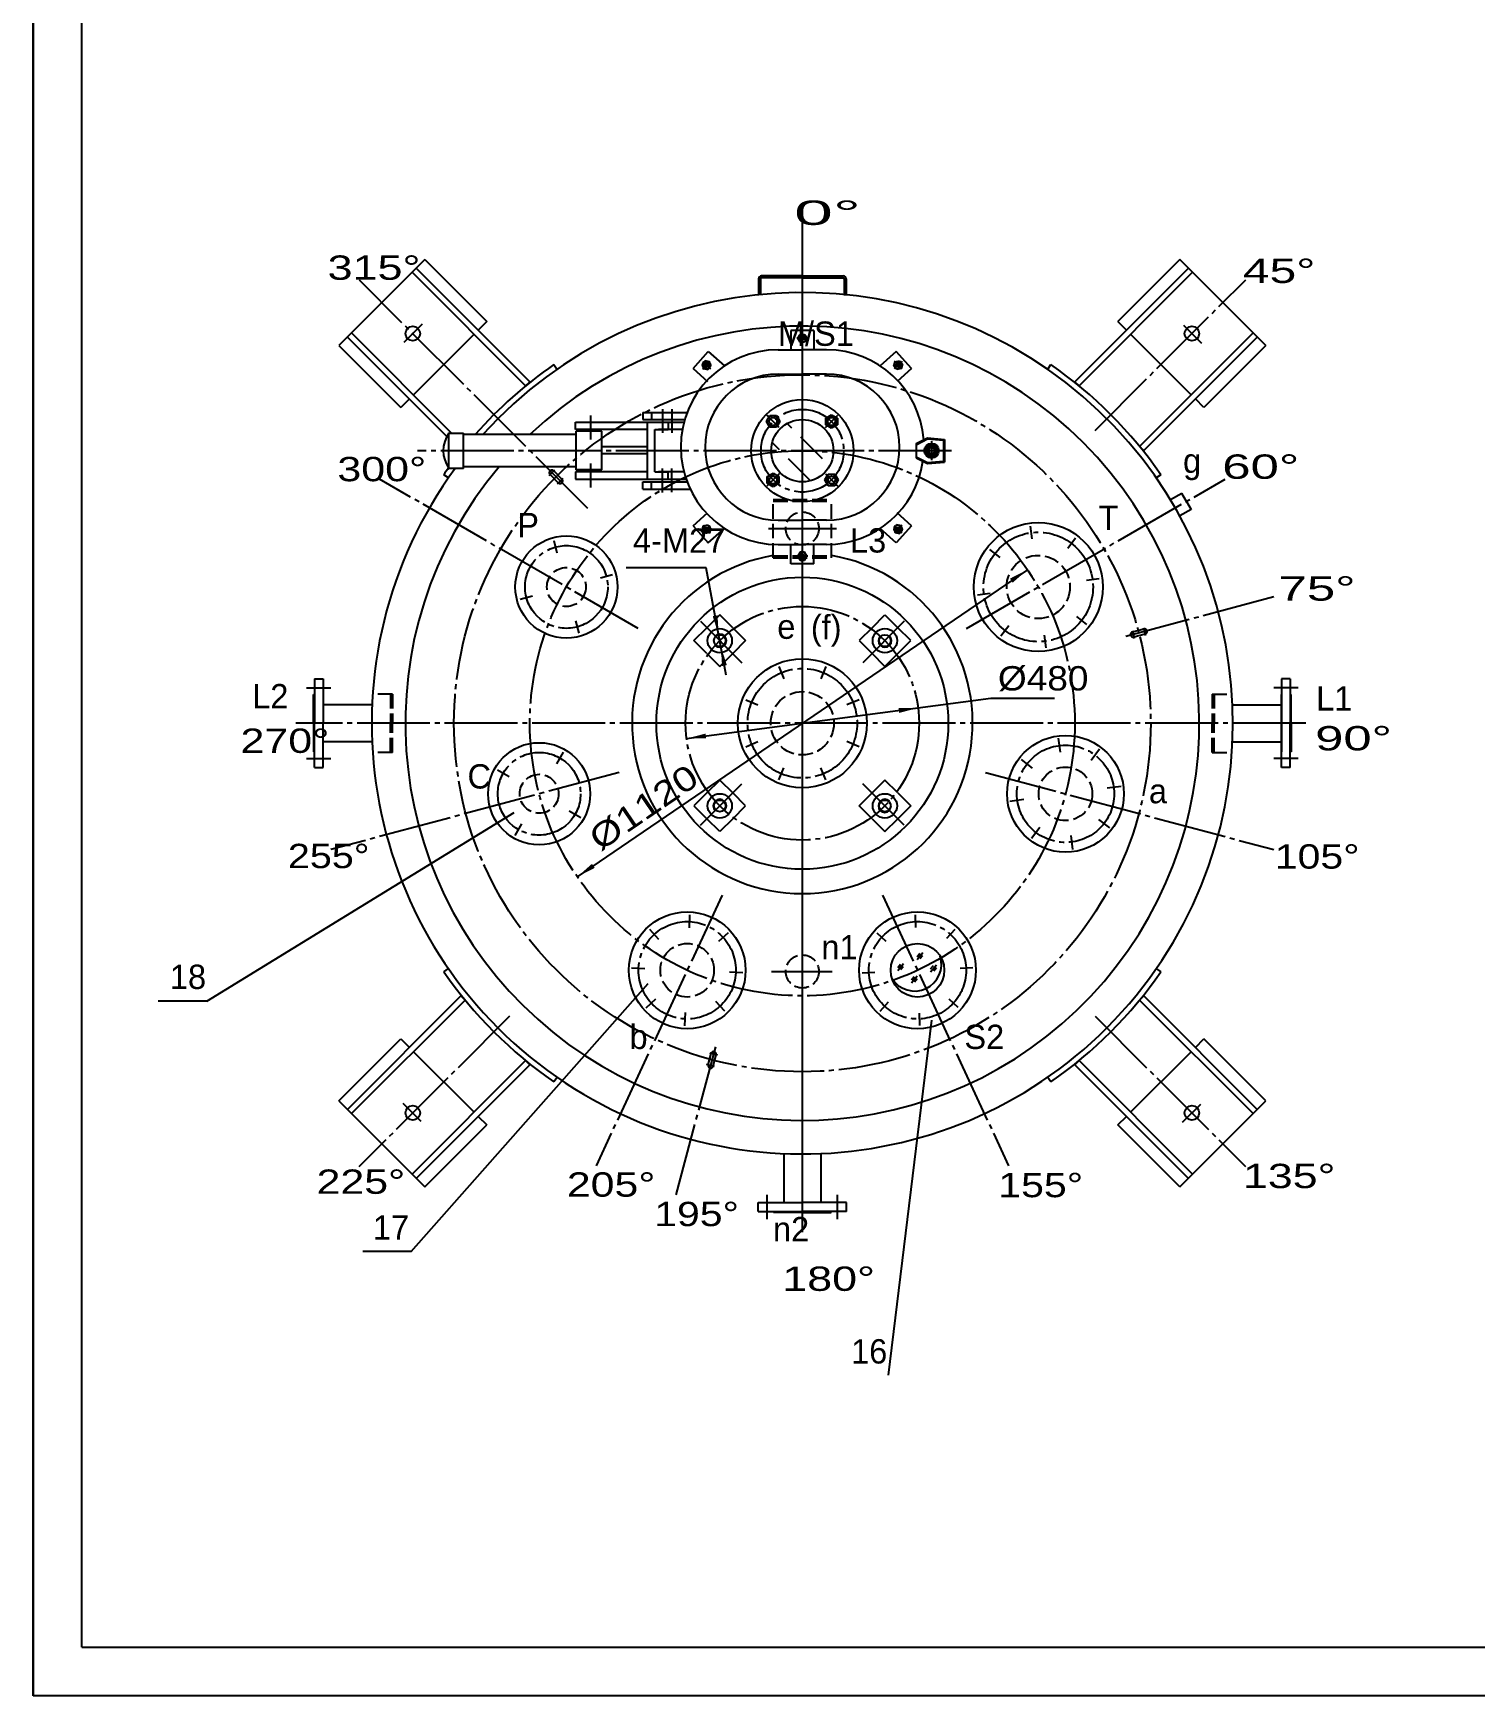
# Model space of a CAD drawing. Extents: x -21 to 598, y -220 to 621.
# Drawn here: x -21.2 to 275.1, y -220.2 to 121.4 of the extents above; entities that cross this region are included whole.
import ezdxf

# ---------------------------------------------------------------- set-up
doc = ezdxf.new("R2010")
doc.units = 0
doc.linetypes.add('DASHDOT', pattern=[18, 15, -1, 1, -1])
doc.linetypes.add('DASHED', pattern=[4, 3, -1])
doc.layers.get('0').update_dxf_attribs({"linetype": 'CONTINUOUS'})
for name, color, linetype in [('1', 7, 'CONTINUOUS'), ('2', 94, 'DASHDOT'), ('3', 2, 'DASHED'), ('4', 1, 'CONTINUOUS'), ('70', 8, 'CONTINUOUS'), ('85', 7, 'CONTINUOUS')]:
    doc.layers.add(name, color=color, linetype=linetype)
doc.styles.get("Standard").update_dxf_attribs({"font": 'isocp.shx', "width": 0.707, "bigfont": 'hztxt.shx'})
doc.styles.add('STYLE1', font='cadt_en.shx', dxfattribs={"width": 2.145643, "bigfont": 'cadt_hz.shx'})
doc.styles.add('STYLE10', font='cadt_en.shx', dxfattribs={"width": 1.24997, "bigfont": 'cadt_hz.shx'})
doc.styles.add('STYLE11', font='cadt_en.shx', dxfattribs={"width": 1.560826, "bigfont": 'cadt_hz.shx'})
doc.styles.add('STYLE12', font='cadt_en.shx', dxfattribs={"width": 1.213584, "bigfont": 'cadt_hz.shx'})
doc.styles.add('STYLE13', font='cadt_en.shx', dxfattribs={"width": 1.320397, "bigfont": 'cadt_hz.shx'})
doc.styles.add('STYLE19', font='cadt_en.shx', dxfattribs={"width": 1.259578, "bigfont": 'cadt_hz.shx'})
doc.styles.add('STYLE2', font='cadt_en.shx', dxfattribs={"width": 1.565508, "bigfont": 'cadt_hz.shx'})
doc.styles.add('STYLE27', font='cadt_en.shx', dxfattribs={"width": 1.474113, "bigfont": 'cadt_hz.shx'})
doc.styles.add('STYLE28', font='cadt_en.shx', dxfattribs={"width": 1.380195, "bigfont": 'cadt_hz.shx'})
doc.styles.add('STYLE29', font='cadt_en.shx', dxfattribs={"width": 1.316448, "bigfont": 'cadt_hz.shx'})
doc.styles.add('STYLE3', font='cadt_en.shx', dxfattribs={"width": 1.565508, "bigfont": 'cadt_hz.shx'})
doc.styles.add('STYLE30', font='cadt_en.shx', dxfattribs={"width": 1.37398, "bigfont": 'cadt_hz.shx'})
doc.styles.add('STYLE4', font='cadt_en.shx', dxfattribs={"width": 1.261579, "bigfont": 'cadt_hz.shx'})
doc.styles.add('STYLE5', font='cadt_en.shx', dxfattribs={"width": 1.261579, "bigfont": 'cadt_hz.shx'})
doc.styles.add('STYLE6', font='cadt_en.shx', dxfattribs={"width": 1.378259, "bigfont": 'cadt_hz.shx'})
doc.styles.add('STYLE7', font='cadt_en.shx', dxfattribs={"width": 1.316448, "bigfont": 'cadt_hz.shx'})
doc.styles.add('STYLE8', font='cadt_en.shx', dxfattribs={"width": 1.320397, "bigfont": 'cadt_hz.shx'})
doc.styles.add('STYLE9', font='cadt_en.shx', dxfattribs={"width": 1.137986, "bigfont": 'cadt_hz.shx'})
doc.dimstyles.get("Standard").update_dxf_attribs({"dimtxt": 3.5, "dimasz": 4, "dimexe": 2, "dimexo": 0, "dimgap": 1, "dimtad": 1, "dimtoh": 1, "dimdec": 4, "dimzin": 0, "dimtxsty": 'STANDARD', "dimcen": 0, "dimazin": 3, "dimtfac": 1, "dimtdec": 4, "dimtmove": 0, "dimatfit": 3, "dimtolj": 1, "dimtzin": 0})

# ---------------------------------------------------------------- blocks, each defined once
blk = doc.blocks.new('*D0')
for p, q in [((113.1, -23.5), (175.66, -15.23)), ((175.66, -15.23), (188.7, -15.23))]:
    blk.add_line(p, q)
for points in [[(160.69, -17.21), (156.79, -18.23), (156.66, -17.24)], [(113.1, -23.5), (117, -22.48), (117.13, -23.47)]]:
    blk.add_solid(points)
at = {"insert": (177.09, -13.81), "char_height": 5, "attachment_point": 7, "style": 'STYLE9'}
blk.add_mtext('%%c480', dxfattribs=at)
blk = doc.blocks.new('*D1')
blk.add_line((183.16, 11.2), (90.63, -51.91))
for points in [[(183.16, 11.2), (180.13, 8.53), (179.57, 9.36)], [(90.63, -51.91), (93.65, -49.24), (94.22, -50.07)]]:
    blk.add_solid(points)
at = {"insert": (95.41, -46.92), "char_height": 5, "attachment_point": 7, "rotation": 34.295, "style": 'STYLE10'}
blk.add_mtext('%%c1120', dxfattribs=at)
blk = doc.blocks.new('*D2')
for p, q in [((117.13, 11.57), (100.66, 11.57)), ((121.25, -10.46), (117.13, 11.57))]:
    blk.add_line(p, q)
for points in [[(119.7, -2.21), (118.48, 1.63), (119.46, 1.82)], [(120.14, -4.56), (121.37, -8.4), (120.39, -8.59)]]:
    blk.add_solid(points)
at = {"style": 'STYLE1'}
blk.add_text('4-M27', height=5, dxfattribs=at).set_placement((102.09, 14.66))
blk = doc.blocks.new('*U167')
at = {"layer": '2'}
blk.add_line((55.08, 57.97), (58.79, 61.68), dxfattribs=at)
at = {"layer": '70'}
for p, q in [((59.3, 74.91), (41.62, 57.24)), ((80.02, 48.96), (56.68, 72.3, 1)), ((80.87, 49.81), (57.53, 73.15)), ((59.3, 74.91), (72.03, 62.19)), ((72.03, 62.19), (70.26, 60.42)), ((63.82, 38.58), (43.39, 59)), ((64.81, 39.28), (44.24, 59.85, 6.28)), ((69.41, 59.57), (56.97, 47.13)), ((41.62, 57.24), (54.35, 44.51)), ((85.82, 53.34), (86.5, 52.36)), ((80.02, 48.96), (80.87, 49.81)), ((56.12, 46.28), (54.35, 44.51)), ((64.13, 30.07), (63.2, 30.71))]:
    blk.add_line(p, q, dxfattribs=at)
blk.add_circle((56.83, 59.71), 1.5, dxfattribs=at)
for start, end in [(124.7018, 138.574), (144.2043, 145.2982)]:
    blk.add_arc((136.78, -20.24), 89.5, start, end, dxfattribs=at)
blk = doc.blocks.new('*U168')
at = {"layer": '2'}
blk.add_line((58.57, -102.16), (54.86, -98.46), dxfattribs=at)
at = {"layer": '70'}
for p, q in [((63.2, -71.43), (64.18, -70.75, 6.28)), ((66.73, -76.38), (43.39, -99.72)), ((67.57, -77.23), (44.24, -100.56, 1)), ((67.57, -77.23), (66.73, -76.38)), ((41.62, -97.95), (54.35, -85.22)), ((54.35, -85.22), (56.12, -86.99)), ((56.97, -87.84), (69.41, -100.28)), ((80.02, -89.67), (56.68, -113.01)), ((80.87, -90.52), (57.53, -113.86)), ((80.02, -89.67), (80.87, -90.52)), ((86.47, -93.12), (85.82, -94.05)), ((41.62, -97.95), (59.3, -115.63)), ((70.26, -101.13), (72.03, -102.9)), ((59.3, -115.63), (72.03, -102.9))]:
    blk.add_line(p, q, dxfattribs=at)
blk.add_circle((56.83, -100.42), 1.5, dxfattribs=at)
blk.add_arc((136.78, -20.47), 89.5, 214.7018, 235.2982, dxfattribs=at)
blk = doc.blocks.new('*U169')
at = {"layer": '2'}
blk.add_line((218.7, -98.68), (214.99, -102.39), dxfattribs=at)
at = {"layer": '70'}
for p, q in [((209.66, -70.78), (210.59, -71.43)), ((206.21, -77.23), (207.06, -76.38)), ((206.21, -77.23), (229.55, -100.56)), ((207.06, -76.38), (230.4, -99.72)), ((217.67, -86.99), (219.44, -85.22)), ((232.16, -97.95), (219.44, -85.22)), ((204.37, -100.28), (216.82, -87.84)), ((193.77, -89.67), (192.92, -90.52)), ((192.92, -90.52), (216.25, -113.86)), ((193.77, -89.67), (217.1, -113.01, 1)), ((187.96, -94.05), (187.28, -93.07, 6.28)), ((214.49, -115.63), (232.16, -97.95)), ((201.76, -102.9), (203.53, -101.13)), ((214.49, -115.63), (201.76, -102.9))]:
    blk.add_line(p, q, dxfattribs=at)
blk.add_circle((216.96, -100.42), 1.5, dxfattribs=at)
blk.add_arc((137.01, -20.47), 89.5, 304.7018, 325.2982, dxfattribs=at)
blk = doc.blocks.new('*U170')
at = {"layer": '2'}
blk.add_line((215.22, 61.45), (218.93, 57.75), dxfattribs=at)
at = {"layer": '70'}
for p, q in [((192.92, 49.81), (216.25, 73.15)), ((193.77, 48.96), (217.1, 72.3)), ((214.49, 74.91), (201.76, 62.19)), ((232.16, 57.24), (214.49, 74.91)), ((203.53, 60.42), (201.76, 62.19)), ((216.82, 47.13), (204.37, 59.57)), ((206.21, 36.52), (229.55, 59.85, 1)), ((207.06, 35.67), (230.4, 59)), ((232.16, 57.24), (219.44, 44.51)), ((187.32, 52.41), (187.96, 53.34)), ((193.77, 48.96), (192.92, 49.81)), ((219.44, 44.51), (217.67, 46.28)), ((206.21, 36.52), (207.06, 35.67)), ((210.59, 30.71), (209.61, 30.04, 6.28))]:
    blk.add_line(p, q, dxfattribs=at)
blk.add_circle((216.96, 59.71), 1.5, dxfattribs=at)
blk.add_arc((137.01, -20.24), 89.5, 34.7018, 55.2982, dxfattribs=at)
blk = doc.blocks.new('*U171')
for p, q in [((134.76, 40.25), (133.78, 41.23)), ((141.05, 33.96), (136.56, 38.45, 1)), ((132.22, 35.8), (130.71, 37.31)), ((138.51, 29.51), (134.02, 34))]:
    blk.add_line(p, q)
at = {"layer": '2'}
for p, q in [((136.89, 85.06), (136.89, -118.28)), ((138, 58.75), (135.78, 58.75, 6.28)), ((136.04, 58.75), (137.74, 58.75)), ((136.89, 59.86), (136.89, 57.65)), ((136.89, 59.6), (136.89, 57.9)), ((116.37, 53.96), (118.03, 52.49)), ((116.47, 52.4), (117.94, 54.06, 6.28)), ((116.56, 53.79), (117.84, 52.67)), ((117.76, 53.87), (116.64, 52.59)), ((157.42, 53.96), (155.75, 52.49)), ((157.32, 52.4), (155.85, 54.06)), ((157.22, 53.79), (155.95, 52.67)), ((156.02, 53.87), (157.15, 52.59)), ((93.35, 42.86), (93.35, 37.95)), ((108.17, 44.21), (108.17, 39.3)), ((110.04, 44.2), (110.04, 39.29)), ((132.16, 40.38), (129.61, 42.93)), ((141.63, 40.38), (144.18, 42.93)), ((163.46, 37.61), (163.46, 33.68)), ((167.57, 35.64), (57.79, 35.64)), ((164.71, 35.64), (162.22, 35.64)), ((93.35, 33.01), (93.35, 28.1)), ((108.17, 27.08), (108.17, 31.99)), ((110.04, 27.09), (110.04, 32)), ((132.16, 30.91), (129.61, 28.36)), ((141.63, 30.91), (144.18, 28.36)), ((116.37, 18.77), (118.03, 20.24)), ((116.47, 20.34), (117.94, 18.68)), ((116.56, 18.94), (117.84, 20.07)), ((117.76, 18.87), (116.64, 20.14)), ((157.42, 18.77), (155.75, 20.24)), ((157.32, 20.34), (155.85, 18.68, 6.28)), ((157.22, 18.94), (155.95, 20.07)), ((156.02, 18.87), (157.15, 20.14)), ((138, 13.98), (135.78, 13.98)), ((136.04, 13.98), (137.74, 13.98)), ((136.89, 12.87), (136.89, 15.09)), ((136.89, 13.13), (136.89, 14.83))]:
    blk.add_line(p, q, dxfattribs=at)
blk.add_circle((136.89, 35.64), 8.5, dxfattribs=at)
at = {"layer": '4'}
for centre, radius, start, end in [((136.89, 58.75), 0.5, 342, 612), ((117.2, 53.23), 0.5, 336.5127, 606.5127), ((156.59, 53.23), 0.5, 293.4873, 563.4873), ((142.9, 41.65), 0.8, 252, 522), ((163.46, 35.64), 0.8, 342, 612), ((130.88, 29.63), 0.8, 72, 342), ((142.9, 29.63), 0.8, 162, 432), ((117.2, 19.51), 0.5, 113.4873, 383.4873), ((156.59, 19.51), 0.5, 156.5127, 426.5127), ((136.89, 13.98), 0.5, 108, 378)]:
    blk.add_arc(centre, radius, start, end, dxfattribs=at)
at = {"layer": '85'}
for p, q in [((134.53, 60.35), (134.53, 56.37)), ((139.25, 60.35), (134.53, 60.35)), ((135.97, 58.75), (136.43, 59.55)), ((136.43, 57.95), (135.97, 58.75)), ((136.43, 59.55), (137.35, 59.55)), ((137.35, 59.55), (137.82, 58.75)), ((137.82, 58.75), (137.35, 57.95)), ((139.25, 60.35), (139.25, 56.37)), ((114.44, 52.51), (117.57, 56.05)), ((117.57, 56.05), (120.92, 53.09)), ((131.89, 56.37), (136.89, 56.37)), ((137.35, 57.95), (136.43, 57.95)), ((141.89, 56.37), (136.89, 56.37)), ((156.21, 56.05), (152.87, 53.09)), ((159.34, 52.51), (156.21, 56.05)), ((114.44, 52.51), (117.42, 49.88)), ((116.91, 54.1), (116.3, 53.41)), ((116.3, 53.41), (116.59, 52.54)), ((116.59, 52.54), (117.49, 52.35)), ((117.81, 53.92), (116.91, 54.1)), ((117.49, 52.35), (118.11, 53.04)), ((118.11, 53.04), (117.81, 53.92)), ((131.89, 51.37), (136.89, 51.37)), ((141.89, 51.37), (136.89, 51.37)), ((155.68, 53.04), (155.97, 53.92)), ((156.29, 52.35), (155.68, 53.04)), ((155.97, 53.92), (156.88, 54.1)), ((157.2, 52.54), (156.29, 52.35)), ((159.34, 52.51), (156.36, 49.88)), ((156.88, 54.1), (157.49, 53.41)), ((157.49, 53.41), (157.2, 52.54, 6.28)), ((90.3, 41.51), (112.56, 41.51)), ((90.3, 40.01), (90.3, 41.51, 6.28)), ((104.14, 43.52), (113.22, 43.52)), ((104.14, 43.52), (104.14, 42.03)), ((104.14, 42.03), (112.71, 42.03)), ((105.05, 29.78), (105.05, 41.51)), ((105.55, 41.51), (109.29, 41.51)), ((105.86, 43.52), (105.86, 42.03)), ((109.29, 41.51), (109.29, 40.02)), ((129.5, 41.65), (130.19, 42.85)), ((130.19, 40.45), (129.5, 41.65)), ((130.19, 42.85), (131.58, 42.85)), ((131.58, 42.85), (132.27, 41.65, 6.28)), ((132.27, 41.65), (131.58, 40.45)), ((141.7, 42.35), (142.9, 43.04)), ((141.7, 40.96), (141.7, 42.35)), ((142.9, 43.04), (144.1, 42.35)), ((144.1, 42.35), (144.1, 40.96)), ((64.25, 32.01), (64.25, 39.28)), ((64.25, 39.28), (67.25, 39.28)), ((67.25, 32.01), (67.25, 39.28)), ((90.39, 38.98), (67.25, 38.98)), ((105.05, 40.01), (90.3, 40.01)), ((92.16, 39.66), (90.39, 39.66)), ((90.39, 31.7), (90.39, 39.66)), ((95.71, 39.67), (92.16, 39.66)), ((95.71, 32.14), (95.71, 39.67)), ((106.55, 31.27), (106.55, 40.02, 6.28)), ((106.55, 40.02), (109.29, 40.02)), ((112.23, 40.01), (107.31, 40.01)), ((131.58, 40.45), (130.19, 40.45)), ((142.9, 40.27), (141.7, 40.96)), ((144.1, 40.96), (142.9, 40.27, 6.28)), ((160.28, 37.1), (162.61, 38.3)), ((160.28, 36.87), (162.65, 38.1)), ((162.61, 38.3), (166.09, 37.97)), ((162.65, 38.1), (165.89, 37.79)), ((165.89, 37.79), (165.89, 33.5)), ((166.09, 37.97), (166.09, 33.32)), ((105.05, 36.47), (95.71, 36.47)), ((105.05, 35), (95.71, 35)), ((160.28, 37.1), (160.28, 34.19)), ((160.28, 34.41), (162.65, 33.19)), ((160.28, 34.19), (162.61, 32.99)), ((162.08, 35.64), (162.77, 36.84)), ((162.77, 34.44), (162.08, 35.64)), ((162.77, 36.84), (164.16, 36.84)), ((164.16, 34.44), (162.77, 34.44)), ((164.16, 36.84), (164.85, 35.64)), ((164.85, 35.64), (164.16, 34.44)), ((166.09, 33.32), (166.09, 35.64)), ((67.25, 32.01), (64.25, 32.01)), ((90.39, 32.31), (67.25, 32.31)), ((105.05, 31.28), (90.3, 31.28)), ((90.3, 31.28), (90.3, 29.78)), ((95.71, 31.7), (90.39, 31.7)), ((95.71, 31.7), (95.71, 32.14)), ((106.55, 31.27), (109.29, 31.27)), ((112.55, 31.28), (107.31, 31.28)), ((109.29, 29.78), (109.29, 31.27)), ((129.68, 30.33), (130.88, 31.02, 6.28)), ((130.88, 31.02), (132.08, 30.33)), ((141.52, 29.63), (142.21, 30.83)), ((142.21, 30.83), (143.6, 30.83)), ((143.6, 30.83), (144.29, 29.63)), ((162.61, 32.99), (166.09, 33.32)), ((162.65, 33.19), (165.89, 33.5)), ((90.3, 29.78), (113.01, 29.78)), ((104.14, 27.77), (104.14, 29.26)), ((104.14, 29.26), (113.2, 29.26)), ((104.14, 27.77), (113.84, 27.77)), ((105.55, 29.78), (109.29, 29.78)), ((105.86, 27.77), (105.86, 29.26)), ((129.68, 28.94), (129.68, 30.33)), ((130.88, 28.25), (129.68, 28.94)), ((132.08, 28.94), (130.88, 28.25)), ((132.08, 30.33), (132.08, 28.94)), ((142.21, 28.43), (141.52, 29.63, 6.28)), ((143.6, 28.43), (142.21, 28.43)), ((144.29, 29.63), (143.6, 28.43)), ((114.44, 20.22), (117.42, 22.86)), ((131.89, 21.37), (136.89, 21.37)), ((141.89, 21.37), (136.89, 21.37)), ((159.34, 20.22), (156.36, 22.86)), ((114.44, 20.22), (117.57, 16.69)), ((116.3, 19.32), (116.59, 20.2, 6.28)), ((116.91, 18.63), (116.3, 19.32)), ((116.59, 20.2), (117.49, 20.38)), ((117.81, 18.82), (116.91, 18.63)), ((117.49, 20.38), (118.11, 19.69)), ((117.57, 16.69), (120.92, 19.65)), ((118.11, 19.69), (117.81, 18.82)), ((156.21, 16.69), (152.87, 19.65)), ((156.29, 20.38), (155.68, 19.69)), ((155.68, 19.69), (155.97, 18.82)), ((155.97, 18.82), (156.88, 18.63)), ((159.34, 20.22), (156.21, 16.69)), ((157.2, 20.2), (156.29, 20.38)), ((156.88, 18.63), (157.49, 19.32)), ((157.49, 19.32), (157.2, 20.2)), ((131.89, 16.37), (136.89, 16.37)), ((134.53, 12.39), (134.53, 16.37)), ((136.43, 14.78), (135.97, 13.98)), ((135.97, 13.98), (136.43, 13.18)), ((137.35, 14.78), (136.43, 14.78)), ((141.89, 16.37), (136.89, 16.37, 6.28)), ((137.82, 13.98), (137.35, 14.78)), ((137.35, 13.18), (137.82, 13.98, 6.28)), ((139.25, 12.39), (139.25, 16.37)), ((139.25, 12.39), (134.53, 12.39)), ((136.43, 13.18), (137.35, 13.18))]:
    blk.add_line(p, q, dxfattribs=at)
for centre, radius in [((136.89, 58.75), 0.8), ((136.89, 58.75), 0.375), ((117.2, 53.23), 0.8), ((117.2, 53.23), 0.375), ((156.59, 53.23), 0.8), ((156.59, 53.23), 0.375), ((136.89, 35.64), 10.5), ((130.88, 41.65), 1.2), ((130.88, 41.65), 0.8), ((136.89, 35.64), 6.4), ((142.9, 41.65), 1.2), ((142.9, 41.65), 0.8), ((163.46, 35.64), 1.5), ((163.46, 35.64), 1.2), ((163.46, 35.64), 0.875), ((163.46, 35.64), 0.65), ((130.88, 29.63), 1.2), ((142.9, 29.63), 1.2), ((130.88, 29.63), 0.8), ((142.9, 29.63), 0.8), ((117.2, 19.51), 0.8), ((117.2, 19.51), 0.375), ((156.59, 19.51), 0.8), ((156.59, 19.51), 0.375), ((136.89, 13.98), 0.8), ((136.89, 13.98), 0.375)]:
    blk.add_circle(centre, radius, dxfattribs=at)
for centre, radius, start, end in [((131.89, 36.37), 20, 90, 270), ((141.89, 36.37), 20, 4.399, 90), ((131.89, 36.37), 15, 90, 270), ((141.89, 36.37), 15, 270, 450), ((69.32, 35.64), 6.23, 144.3252, 215.6748), ((141.89, 36.37), 20, 270, 351.6542)]:
    blk.add_arc(centre, radius, start, end, dxfattribs=at)

msp = doc.modelspace()

# ---------------------------------------------------------------- linework, layer by layer
for p, q in [((-21.18936, -220.16859), (-21.18936, 620.83141)), ((-21.18936, 620.83141), (-21.18936, -220.16859)), ((14.47052, -77.44458), (77.68052, -38.70258)), ((160.46047, -68.90008), (161.67042, -67.47731)), ((160.46057, -68.31424), (161.06247, -67.62908)), ((161.13072, -68.71663), (161.66576, -68.06389)), ((156.49947, -71.15408), (157.70942, -69.73131)), ((156.49957, -70.56824), (157.10147, -69.88308)), ((157.16972, -70.97063), (157.70476, -70.31789)), ((163.25647, -71.40308), (164.46642, -69.98031)), ((163.25657, -70.81724), (163.85847, -70.13208)), ((163.92672, -71.21963), (164.46176, -70.56689)), ((56.52254, -128.92357), (105.17254, -73.86057)), ((159.29547, -73.65708), (160.50542, -72.23431)), ((159.29557, -73.07124), (159.89747, -72.38608)), ((159.96572, -73.47363), (160.50076, -72.82089)), ((154.59082, -154.2705), (163.49905, -81.32947)), ((572.81064, -220.16859), (-21.18936, -220.16859))]:
    msp.add_line(p, q)
for centre, start, end in [((119.92244, -3.38503), 226.6116563, 495), ((153.86356, -3.38503), 136.6116563, 405), ((119.92244, -37.32615), 316.6116563, 585), ((153.86356, -37.32615), 46.6116563, 315)]:
    msp.add_arc(centre, 1.35, start, end)
at = {"layer": '1'}
for p, q in [((-11.18936, -210.16859), (-11.18936, 595.83141)), ((127.893, 70.95064), (127.893, 67.72556)), ((128.2929, 70.95079), (128.2929, 67.72556)), ((136.893, 71.15074), (128.49285, 71.15074)), ((136.893, 71.55064), (128.493, 71.55064)), ((136.893, 71.55064), (145.293, 71.55064)), ((136.893, 71.15074), (145.29315, 71.15074)), ((145.4931, 70.95079), (145.4931, 67.72556, 6.28319)), ((145.893, 70.95064), (145.893, 67.72556, 6.28319)), ((128.2929, 67.72556), (127.893, 67.72556, 6.28319)), ((145.4931, 67.72556), (145.893, 67.72556)), ((85.0385, 30.74466), (86.73556, 29.0476)), ((85.79275, 31.49891), (87.48981, 29.80185)), ((214.89678, 26.87096), (212.56988, 25.52752)), ((215.84553, 25.22767), (214.89678, 26.87096)), ((215.84553, 25.22767), (216.79428, 23.58439)), ((216.79428, 23.58439), (214.46738, 22.24096)), ((119.92244, 1.91827), (117.27079, -0.73338)), ((122.57409, -0.73338), (119.92244, 1.91827)), ((151.21191, -0.73338), (153.86356, 1.91827)), ((153.86356, 1.91827), (156.51521, -0.73338)), ((114.61914, -3.38503), (117.27079, -0.73338)), ((117.27079, -6.03668), (114.61914, -3.38503)), ((122.57409, -0.73338), (125.22574, -3.38503)), ((125.22574, -3.38503), (122.57409, -6.03668)), ((151.21191, -0.73338), (148.56026, -3.38503)), ((148.56026, -3.38503), (151.21191, -6.03668)), ((159.16686, -3.38503), (156.51521, -0.73338)), ((156.51521, -6.03668), (159.16686, -3.38503)), ((207.07436, -0.9984), (204.75614, -1.61957)), ((207.35044, -2.02872), (205.03221, -2.64989)), ((117.27079, -6.03668), (119.92244, -8.68833)), ((119.92244, -8.68833), (122.57409, -6.03668)), ((153.86356, -8.68833), (151.21191, -6.03668)), ((156.51521, -6.03668), (153.86356, -8.68833)), ((36.5925, -11.25659), (38.3925, -11.25659)), ((36.5925, -11.25659), (36.5925, -20.35559)), ((38.3925, -11.25659), (38.3925, -20.35559)), ((237.1935, -11.25659), (235.3935, -11.25659)), ((235.3935, -11.25659), (235.3935, -20.35559)), ((237.1935, -11.25659), (237.1935, -20.35559)), ((36.393, -14.45609), (36.5925, -14.45609)), ((36.393, -20.35559), (36.393, -14.45609)), ((48.46822, -16.55609), (38.3925, -16.55609)), ((225.31778, -16.55609), (235.3935, -16.55609)), ((235.393, -20.35559), (235.393, -14.45609)), ((237.393, -14.45609), (237.1935, -14.45609)), ((237.393, -20.35559), (237.393, -14.45609)), ((36.393, -20.35559), (36.393, -26.25509)), ((36.5925, -29.45459), (36.5925, -20.35559)), ((38.3925, -29.45459), (38.3925, -20.35559)), ((235.393, -20.35559), (235.393, -26.25509)), ((235.3935, -29.45459), (235.3935, -20.35559)), ((237.1935, -29.45459), (237.1935, -20.35559)), ((237.393, -20.35559), (237.393, -26.25509)), ((36.393, -26.25509), (36.5925, -26.25509)), ((48.46822, -24.15509), (38.3925, -24.15509)), ((225.31778, -24.15509), (235.3935, -24.15509)), ((237.393, -26.25509), (237.1935, -26.25509)), ((36.5925, -29.45459), (38.3925, -29.45459)), ((237.1935, -29.45459), (235.3935, -29.45459)), ((117.27079, -34.6745), (119.92244, -32.02285)), ((119.92244, -32.02285), (122.57409, -34.6745)), ((153.86356, -32.02285), (151.21191, -34.6745)), ((156.51521, -34.6745), (153.86356, -32.02285)), ((117.27079, -34.6745), (114.61914, -37.32615)), ((114.61914, -37.32615), (117.27079, -39.9778)), ((125.22574, -37.32615), (122.57409, -34.6745)), ((122.57409, -39.9778), (125.22574, -37.32615)), ((148.56026, -37.32615), (151.21191, -34.6745)), ((151.21191, -39.9778), (148.56026, -37.32615)), ((156.51521, -34.6745), (159.16686, -37.32615)), ((159.16686, -37.32615), (156.51521, -39.9778)), ((119.92244, -42.62945), (117.27079, -39.9778)), ((122.57409, -39.9778), (119.92244, -42.62945)), ((151.21191, -39.9778), (153.86356, -42.62945)), ((153.86356, -42.62945), (156.51521, -39.9778)), ((14.47052, -77.44458), (4.47052, -77.44458)), ((117.53581, -90.53695), (118.15698, -88.21873)), ((118.56613, -90.81303), (119.1873, -88.4948)), ((133.0935, -108.77399), (133.0935, -118.85609)), ((140.6925, -108.77399), (140.6925, -118.85609)), ((127.794, -120.65609), (127.794, -118.85609)), ((127.794, -118.85609), (136.893, -118.85609)), ((145.992, -118.85609), (136.893, -118.85609)), ((145.992, -120.65609), (145.992, -118.85609)), ((127.794, -120.65609), (136.893, -120.65609)), ((130.9935, -120.85559), (130.9935, -120.65609)), ((136.893, -120.85559), (130.9935, -120.85559)), ((145.992, -120.65609), (136.893, -120.65609)), ((136.893, -120.85559), (142.7925, -120.85559)), ((142.7925, -120.85559), (142.7925, -120.65609)), ((56.52254, -128.92357), (46.52254, -128.92357, 1)), ((-11.18936, -210.16859), (562.81064, -210.16859))]:
    msp.add_line(p, q, dxfattribs=at)
for centre, radius in [((185.39042, 7.64441), 13.25), ((88.39558, 7.64441), 10.5), ((136.893, -20.35559), 30), ((119.92244, -3.38503), 2.5), ((119.92244, -3.38503), 1.2), ((153.86356, -3.38503), 2.5), ((153.86356, -3.38503), 1.2), ((136.893, -20.35559), 13.25), ((190.98485, -34.84946), 12), ((82.80115, -34.84946), 10.5), ((119.92244, -37.32615), 2.5), ((119.92244, -37.32615), 1.2), ((153.86356, -37.32615), 2.5), ((153.86356, -37.32615), 1.2), ((113.22638, -71.10883), 12), ((160.55962, -71.10883), 12), ((160.55962, -71.10883), 5.5)]:
    msp.add_circle(centre, radius, dxfattribs=at)
for centre, radius, start, end in [((128.493, 70.95064), 0.6, 90, 180), ((128.49285, 70.95079), 0.19995, 90, 180), ((145.293, 70.95064), 0.6, 0, 90), ((145.29315, 70.95079), 0.19995, 0, 90), ((136.893, -20.35559), 88.5, 143.7227589, 497.8977846), ((136.893, -20.35559), 81.6, 139.804169, 493.3518397), ((85.41563, 31.12178), 0.53333, 45, 225), ((87.11268, 29.42473), 0.53333, 225, 405), ((136.893, -20.35559), 35, 99.8708896, 440.1291104), ((204.89418, -2.13473), 0.53333, 105, 285), ((207.2124, -1.51356), 0.53333, 285, 465), ((159.98922, -69.88558), 5.5, 212.047944, 377.952056), ((118.67214, -88.35677), 0.53333, 345, 525), ((118.05097, -90.67499), 0.53333, 165, 345)]:
    msp.add_arc(centre, radius, start, end, dxfattribs=at)
at = {"layer": '2'}
for p, q in [((136.893, -124.89572), (136.893, 77.22675)), ((92.78068, 23.75673), (45.83802, 70.69939)), ((197.05314, 39.80455), (228.02248, 70.77389)), ((84.85287, 30.55903), (86.01943, 31.72559)), ((103.14659, -0.87209), (50.01593, 29.80291)), ((86.53543, 28.84748), (87.70231, 30.01435, 6.28319)), ((170.63941, -0.87209), (223.77007, 29.80291)), ((86.52616, 14.62118), (85.84987, 17.14513)), ((129.92219, 19.64441), (143.93405, 19.64441)), ((183.74392, 20.15087), (184.0866, 17.54791)), ((193.06957, 17.65207), (191.47131, 15.56918)), ((175.38277, 15.32356), (177.46565, 13.7253, 6.28319)), ((95.37235, 9.51383), (97.8963, 10.19012)), ((197.89688, 9.29092), (195.29392, 8.94823)), ((81.41881, 5.77499), (78.89486, 5.0987)), ((172.88397, 5.9979), (175.48693, 6.34059)), ((233.79178, 5.60836), (203.35287, -2.54772)), ((90.265, 0.66764), (90.94129, -1.85631)), ((115.95171, 0.5857), (124.45972, -7.92231)), ((157.83429, 0.5857), (149.32628, -7.92231)), ((195.39808, -0.03473), (193.31519, 1.56352)), ((177.71128, -2.36325), (179.30953, -0.28036)), ((187.03693, -4.86205), (186.69424, -2.25909)), ((204.68289, -1.34619), (205.11, -2.94017)), ((207.00642, -0.74482), (207.43341, -2.33838)), ((132.06785, -8.70665), (133.11203, -11.22752)), ((141.71815, -8.70665), (140.67397, -11.22752)), ((35.00733, -13.10609), (39.98363, -13.10609)), ((238.77867, -13.10609), (233.80237, -13.10609)), ((125.24406, -15.53044), (127.76493, -16.57462)), ((148.54194, -15.53044), (146.02107, -16.57462)), ((240.35843, -20.35559), (32.78509, -20.35559)), ((189.48118, -23.42798), (189.8561, -26.27581)), ((87.74268, -26.29048), (86.3613, -28.6831)), ((125.24406, -25.18074), (127.76493, -24.13656)), ((148.54194, -25.18074), (146.02107, -24.13656)), ((197.9978, -25.71), (196.24919, -27.98883)), ((35.00733, -27.60509), (39.98363, -27.60509)), ((99.25377, -30.44099), (39.99422, -46.31954)), ((74.24218, -29.90793), (76.63479, -31.28931)), ((132.06785, -32.00452), (133.11203, -29.48366)), ((141.71815, -32.00452), (140.67397, -29.48366)), ((174.53223, -30.44099), (233.79178, -46.31954)), ((181.84539, -27.8365), (184.12422, -29.58511)), ((238.77867, -27.60509), (233.80237, -27.60509)), ((115.95171, -41.29688), (124.45972, -32.78887)), ((157.83429, -41.29688), (149.32628, -32.78887)), ((202.40633, -33.34579), (199.5585, -33.72071)), ((179.56337, -36.35312), (182.4112, -35.9782)), ((91.36013, -39.79098), (88.96751, -38.40961)), ((200.1243, -41.86241), (197.84547, -40.1138)), ((77.85963, -43.40843), (79.241, -41.01582)), ((183.97189, -43.98891), (185.7205, -41.71008)), ((192.48851, -46.27094), (192.11359, -43.42311)), ((120.42483, -55.67168), (94.4972, -111.27367)), ((153.36117, -55.67168), (179.2888, -111.27367)), ((113.7251, -59.68626), (113.606, -62.414, 6.28319)), ((160.06357, -59.74732), (160.17548, -62.31044, 6.28319)), ((105.50205, -62.6792), (107.34665, -64.69222)), ((121.656, -63.3845), (119.64298, -65.22909)), ((152.17506, -63.42579), (154.06659, -65.15906)), ((168.24266, -62.72427), (166.50939, -64.61579)), ((101.80381, -70.61011), (104.53156, -70.7292)), ((124.64895, -71.60755), (121.9212, -71.48845)), ((130.54831, -71.35559), (143.01616, -71.35559)), ((149.19812, -71.60488), (151.76124, -71.49297)), ((171.92113, -70.61277), (169.35801, -70.72468)), ((104.79675, -78.83315), (106.80978, -76.98856)), ((120.9507, -79.53845), (119.10611, -77.52543)), ((152.87659, -79.49338), (154.60986, -77.60186)), ((168.94418, -78.79186), (167.05265, -77.05859, 6.28319)), ((76.73286, -80.51573), (45.75104, -111.49755)), ((112.72766, -82.53139), (112.84675, -79.80365, 6.28319)), ((161.05568, -82.47033), (160.94377, -79.90721)), ((197.05314, -80.51573), (227.94798, -111.41057)), ((110.92905, -117.25437), (119.08513, -86.81546)), ((119.46068, -88.56806), (117.86669, -88.14095, 6.28319)), ((118.81971, -90.88097), (117.22616, -90.45398)), ((129.6435, -122.24126), (129.6435, -117.26496)), ((144.1425, -122.24126), (144.1425, -117.26496))]:
    msp.add_line(p, q, dxfattribs=at)
for centre, radius in [((136.893, -20.35559), 71.6), ((136.893, -20.35559), 56), ((185.39042, 7.64441), 11.25), ((88.39558, 7.64441), 8.5), ((136.893, -20.35559), 24), ((136.893, -20.35559), 11.25), ((82.80115, -34.84946), 8.5), ((190.98485, -34.84946), 10), ((113.22638, -71.10883), 10), ((160.55962, -71.10883), 10)]:
    msp.add_circle(centre, radius, dxfattribs=at)
at = {"layer": '3'}
for p, q in [((130.893, 13.64441), (130.893, 25.64441)), ((130.893, 25.64441), (142.893, 25.64441)), ((130.893, 25.24441), (142.893, 25.24441)), ((142.893, 13.64441), (142.893, 25.64441)), ((130.893, 14.04441), (142.893, 14.04441)), ((130.893, 13.64441), (142.893, 13.64441)), ((52.65206, -14.35559), (49.58266, -14.35559)), ((52.25216, -14.35559), (52.25216, -20.35559)), ((52.65206, -14.35559), (52.65206, -20.35559)), ((221.13394, -14.35559), (221.13394, -20.35559)), ((221.13394, -14.35559), (224.20334, -14.35559)), ((221.53384, -14.35559), (221.53384, -20.35559)), ((52.25216, -26.35559), (52.25216, -20.35559)), ((52.65206, -26.35559), (52.65206, -20.35559)), ((221.13394, -26.35559), (221.13394, -20.35559)), ((221.53384, -26.35559), (221.53384, -20.35559)), ((52.65206, -26.35559), (49.58266, -26.35559)), ((221.13394, -26.35559), (224.20334, -26.35559))]:
    msp.add_line(p, q, dxfattribs=at)
for centre, radius in [((136.89024, 19.65641), 3.39975), ((185.39042, 7.64441), 6.5), ((88.39558, 7.64441), 4), ((136.893, -20.35559), 6.5), ((190.98485, -34.84946), 5.5), ((82.80115, -34.84946), 4), ((113.22638, -71.10883), 5.5), ((136.893, -71.35559), 3.39975)]:
    msp.add_circle(centre, radius, dxfattribs=at)

# ---------------------------------------------------------------- block references
for name in ['*U171', '*U167', '*U170', '*U168', '*U169']:
    msp.add_blockref(name, (0, 0))

# ---------------------------------------------------------------- texts
at = {"style": 'STYLE1'}
for s, p in [('M/S1', (131.871, 57.18924)), ('g', (215.14714, 31.07009)), ('T', (197.77575, 19.33594)), ('P', (78.298, 17.87208)), ('L3', (146.691, 14.71823)), ('e', (131.73999, -3.01405)), ('(f)', (138.64499, -3.14005)), ('L2', (23.81709, -17.2913)), ('L1', (242.50409, -17.7403)), ('C', (68.068, -33.76992)), ('a', (208.12851, -36.79192)), ('n1', (140.799, -68.87892)), ('18', (6.90452, -74.95991)), ('b', (101.368, -87.27992)), ('S2', (170.203, -87.28687)), ('17', (48.63755, -126.4379)), ('n2', (130.8635, -126.7924)), ('16', (146.9132, -151.90511))]:
    msp.add_text(s, height=5, dxfattribs=at).set_placement(p)
at = {"char_height": 5, "attachment_point": 7}
for s, insert, style in [('0%%d', (135.20125, 81.96641), 'STYLE1'), ('315%%d', (39.31244, 70.68655), 'STYLE28'), ('45%%d', (227.44421, 70.03159), 'STYLE27'), ('300%%d', (41.32013, 29.29729), 'STYLE8'), ('60%%d', (223.19896, 29.80413), 'STYLE2'), ('75%%d', (234.77296, 4.76213), 'STYLE3'), ('270%%d', (21.41181, -26.51562), 'STYLE13'), ('90%%d', (242.2983, -26.00148), 'STYLE11'), ('255%%d', (31.15358, -50.19834), 'STYLE12'), ('105%%d', (233.98991, -50.29694), 'STYLE4'), ('225%%d', (37.05896, -117.11313), 'STYLE29'), ('205%%d', (88.48743, -117.6991), 'STYLE7'), ('155%%d', (177.16171, -117.80788), 'STYLE5'), ('135%%d', (227.46425, -115.94388), 'STYLE30'), ('195%%d', (106.45058, -123.75634), 'STYLE19'), ('180%%d', (132.76624, -137.05034), 'STYLE6')]:
    msp.add_mtext(s, dxfattribs=dict(at, insert=insert, style=style))

# ---------------------------------------------------------------- dimensions: what is measured, and where the dimension line sits
for p1, p2, text, picture, middle in [((119.70188, -2.20547), (120.14299, -4.56458), '4-M27', '*D2', (108.89402, 11.56541)), ((90.62874, -51.909), (183.15726, 11.19782), '%%c1120', '*D1', (100.953, -44.86759)), ((160.68631, -17.21257), (113.09969, -23.49861), '%%c480', '*D0', (182.17786, -15.23459))]:
    dim = msp.add_diameter_dim_2p(p1=p1, p2=p2, text=text, dimstyle='STANDARD')
    dim.commit()
    dim.dimension.update_dxf_attribs({"geometry": picture, "text_midpoint": middle})

doc.saveas('drawing.dxf')
